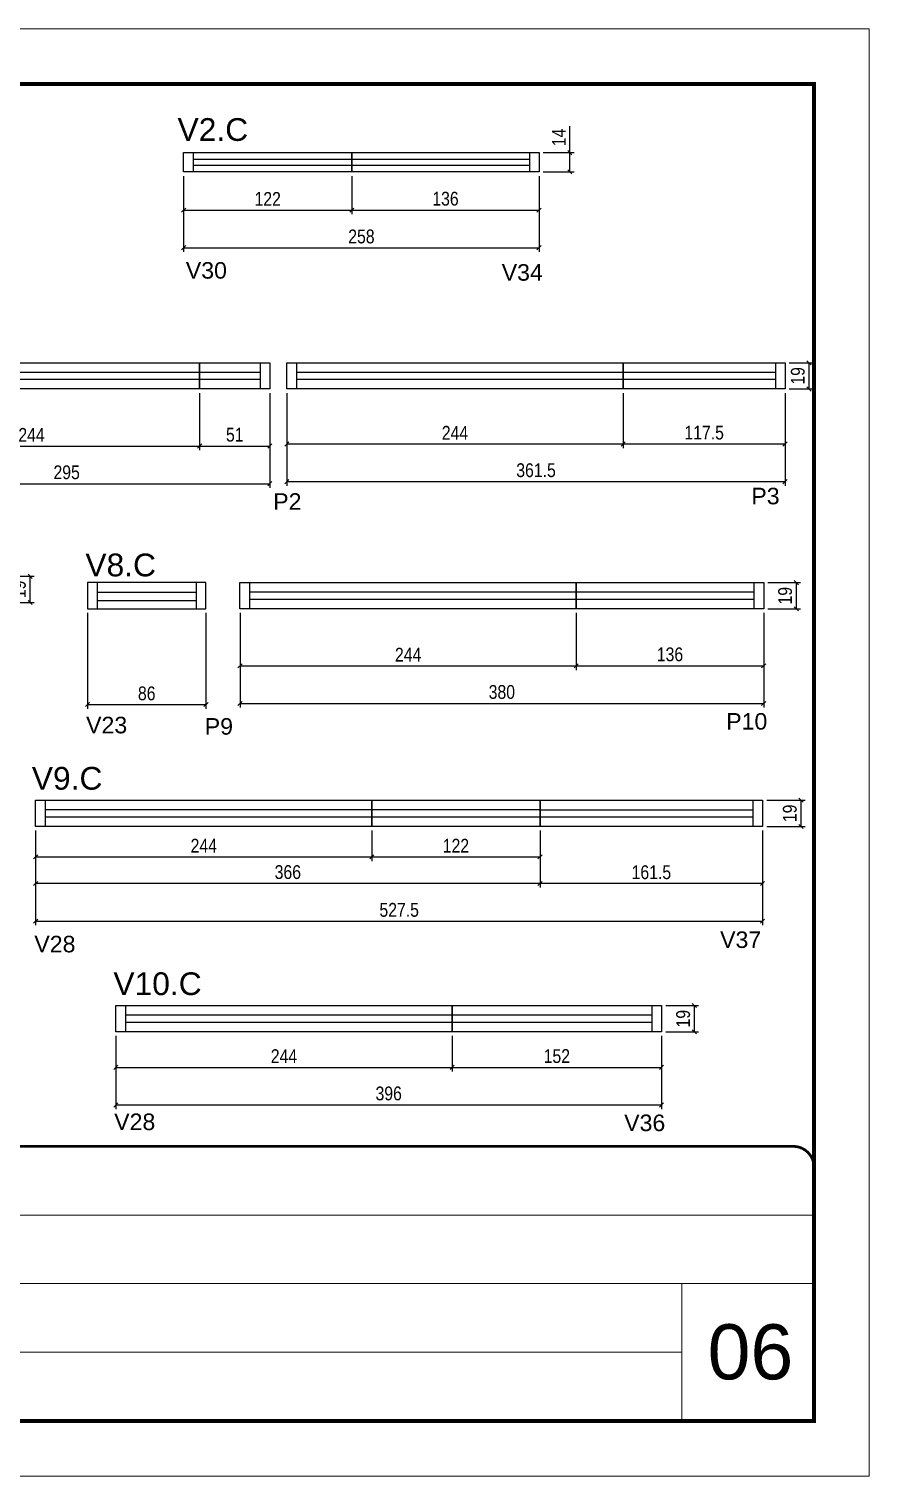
# Model space of a CAD drawing. Header units: millimetres. Extents: x 2455 to 8708, y 366 to 3713.
# Drawn here: x 4929 to 5538, y 1514 to 2564 of the extents above; entities that cross this region are included whole.
import ezdxf

# ---------------------------------------------------------------- set-up
doc = ezdxf.new("R2010")
doc.units = ezdxf.units.MM
doc.linetypes.add('CONTINUO', pattern=[0])
doc.linetypes.add('DASHED', pattern=[0.75, 0.5, -0.25])
for name, color, linetype in [('5', 5, 'Continuous'), ('COTA', 241, 'Continuous'), ('NOMENCLATURA', 7, 'Continuous'), ('Painéis', 200, 'Continuous'), ('SARR_2.2x7', 40, 'Continuous'), ('SARR_EDITAR', 141, 'Continuous')]:
    doc.layers.add(name, color=color, linetype=linetype)
for name, color, linetype, lineweight in [('CARIMBO', 255, 'Continuous', 9), ('Folhas', 255, 'Continuous', 9), ('SARRAFO DE PRESSAO', 251, 'DASHED', 9)]:
    doc.layers.add(name, color=color, linetype=linetype, lineweight=lineweight)
doc.styles.add('ARIAL', font='arial.ttf')
doc.styles.add('COTA TECNICA', font='techl___.ttf', dxfattribs={"height": 10})
doc.styles.add('COTA TECNICA-50', font='techl___.ttf', dxfattribs={"height": 10})
doc.styles.get("Standard").update_dxf_attribs({"font": 'arial.ttf'})
doc.dimstyles.new('COTA PAINEL-50', dxfattribs={"dimtxt": 10, "dimasz": 3, "dimexe": 3, "dimexo": 3, "dimgap": 3, "dimtad": 1, "dimdec": 1, "dimzin": 12, "dimdsep": 46, "dimtxsty": 'COTA TECNICA-50', "dimblk1": 'OBLIQUE', "dimblk2": 'OBLIQUE', "dimsah": 1, "dimcen": 0.9, "dimclrd": 4, "dimclre": 4, "dimclrt": 240, "dimadec": 1, "dimazin": 3, "dimtfac": 1, "dimtdec": 1, "dimtmove": 0, "dimatfit": 3, "dimfxl": 1, "dimtolj": 1, "dimtzin": 12, "dimarcsym": 0})
doc.dimstyles.new('PAINEL', dxfattribs={"dimtxt": 10, "dimasz": 3, "dimexe": 3, "dimexo": 3, "dimgap": 3, "dimtad": 1, "dimdec": 1, "dimzin": 12, "dimdsep": 46, "dimtxsty": 'COTA TECNICA', "dimblk1": 'OBLIQUE', "dimblk2": 'OBLIQUE', "dimsah": 1, "dimcen": 0.9, "dimclrd": 4, "dimclre": 4, "dimclrt": 240, "dimadec": 1, "dimazin": 3, "dimtfac": 1, "dimtdec": 1, "dimtmove": 0, "dimatfit": 3, "dimfxl": 1, "dimtolj": 1, "dimtzin": 12, "dimarcsym": 0})

# ---------------------------------------------------------------- blocks, each defined once
blk = doc.blocks.new('9999999999')
at = {"color": 30, "linetype": 'CONTINUO'}
for p, q in [((98564.6, 34379.6), (99584, 34379.6)), ((98564.6, 34329.8), (99488, 34329.8)), ((99584, 34329.8), (99488, 34329.8)), ((99488, 34329.8), (99488, 34230.2)), ((98564.6, 34280), (99488, 34280))]:
    blk.add_line(p, q, dxfattribs=at)
at = {"color": 30, "linetype": 'CONTINUO', "const_width": 2}
blk.add_lwpolyline([(99584, 34230.2), (99584, 34414.4, 0.414214), (99569, 34429.4), (98229, 34429.4, 0.414214), (98214, 34414.4), (98214, 34245.2, 0.414214), (98229, 34230.2), (99584, 34230.2)], format="xyb", dxfattribs=at)
at = {"layer": 'Folhas'}
blk.add_lwpolyline([(98139, 34190.2), (99624, 34190.2), (99624, 35240.2), (98139, 35240.2)], close=True, dxfattribs=at)
at = {"layer": 'Folhas', "color": 30, "const_width": 3}
blk.add_lwpolyline([(98214, 34230.2), (99584, 34230.2), (99584, 35200.2), (98214, 35200.2)], close=True, dxfattribs=at)
blk = doc.blocks.new('_Oblique')
at = {"color": 0, "linetype": 'ByBlock', "lineweight": -2}
blk.add_line((-0.5, -0.5), (0.5, 0.5), dxfattribs=at)
blk = doc.blocks.new('*D9')
at = {"layer": 'COTA', "color": 4, "linetype": 'ByBlock', "lineweight": -2, "transparency": 16777216}
for p, q in [((5040.9, 2457.7), (5040.9, 2430)), ((5162.9, 2457.7), (5162.9, 2430)), ((5040.9, 2433), (5162.9, 2433))]:
    blk.add_line(p, q, dxfattribs=at)
at = {"layer": 'Defpoints', "color": 0, "linetype": 'ByBlock', "transparency": 16777216}
for p in [(5040.9, 2460.7), (5162.9, 2460.7), (5162.9, 2433)]:
    blk.add_point(p, dxfattribs=at)
at = {"layer": 'COTA', "color": 4, "linetype": 'ByBlock', "lineweight": -2, "transparency": 16777216, "xscale": 3, "yscale": 3, "zscale": 3, "rotation": 180}
blk.add_blockref('_Oblique', (5040.9, 2433), dxfattribs=at)
at = {"layer": 'COTA', "color": 4, "linetype": 'ByBlock', "lineweight": -2, "transparency": 16777216, "xscale": 3, "yscale": 3, "zscale": 3}
blk.add_blockref('_Oblique', (5162.9, 2433), dxfattribs=at)
at = {"layer": 'COTA', "color": 240, "linetype": 'ByBlock', "transparency": 16777216, "insert": (5101.9, 2441.1), "char_height": 10, "attachment_point": 5, "style": 'COTA TECNICA-50'}
blk.add_mtext('\\A1;122', dxfattribs=at)
blk = doc.blocks.new('*D10')
at = {"layer": 'COTA', "color": 4, "linetype": 'ByBlock', "lineweight": -2, "transparency": 16777216}
for p, q in [((5162.9, 2457.7), (5162.9, 2430)), ((5298.8, 2457.7), (5298.8, 2430)), ((5162.9, 2433), (5298.8, 2433))]:
    blk.add_line(p, q, dxfattribs=at)
at = {"layer": 'Defpoints', "color": 0, "linetype": 'ByBlock', "transparency": 16777216}
for p in [(5162.9, 2460.7), (5298.8, 2460.7), (5298.8, 2433)]:
    blk.add_point(p, dxfattribs=at)
at = {"layer": 'COTA', "color": 4, "linetype": 'ByBlock', "lineweight": -2, "transparency": 16777216, "xscale": 3, "yscale": 3, "zscale": 3, "rotation": 180}
blk.add_blockref('_Oblique', (5162.9, 2433), dxfattribs=at)
at = {"layer": 'COTA', "color": 4, "linetype": 'ByBlock', "lineweight": -2, "transparency": 16777216, "xscale": 3, "yscale": 3, "zscale": 3}
blk.add_blockref('_Oblique', (5298.8, 2433), dxfattribs=at)
at = {"layer": 'COTA', "color": 240, "linetype": 'ByBlock', "transparency": 16777216, "insert": (5230.9, 2441.2), "char_height": 10, "attachment_point": 5, "style": 'COTA TECNICA-50'}
blk.add_mtext('\\A1;136', dxfattribs=at)
blk = doc.blocks.new('*D138')
at = {"layer": 'COTA', "color": 4, "lineweight": -2, "transparency": 16777216}
for p, q in [((5040.9, 2457.7), (5040.9, 2402.7)), ((5298.8, 2457.7), (5298.8, 2402.7)), ((5040.9, 2405.7), (5298.8, 2405.7))]:
    blk.add_line(p, q, dxfattribs=at)
at = {"layer": 'Defpoints', "color": 0, "transparency": 16777216}
for p in [(5040.9, 2460.7), (5298.8, 2460.7), (5298.8, 2405.7)]:
    blk.add_point(p, dxfattribs=at)
at = {"layer": 'COTA', "color": 4, "lineweight": -2, "transparency": 16777216, "xscale": 3, "yscale": 3, "zscale": 3, "rotation": 180}
blk.add_blockref('_Oblique', (5040.9, 2405.7), dxfattribs=at)
at = {"layer": 'COTA', "color": 4, "lineweight": -2, "transparency": 16777216, "xscale": 3, "yscale": 3, "zscale": 3}
blk.add_blockref('_Oblique', (5298.8, 2405.7), dxfattribs=at)
at = {"layer": 'COTA', "color": 240, "transparency": 16777216, "insert": (5169.9, 2413.8), "char_height": 10, "attachment_point": 5, "style": 'COTA TECNICA'}
blk.add_mtext('\\A1;258', dxfattribs=at)
blk = doc.blocks.new('*D139')
at = {"layer": 'COTA', "color": 4, "lineweight": -2, "transparency": 16777216}
for p, q in [((5321.2, 2474.7), (5321.2, 2493.8)), ((5301.8, 2474.7), (5324.2, 2474.7)), ((5321.2, 2460.7), (5321.2, 2474.7)), ((5301.8, 2460.7), (5324.2, 2460.7))]:
    blk.add_line(p, q, dxfattribs=at)
at = {"layer": 'Defpoints', "color": 0, "transparency": 16777216}
for p in [(5298.8, 2474.7), (5321.2, 2474.7), (5298.8, 2460.7)]:
    blk.add_point(p, dxfattribs=at)
at = {"layer": 'COTA', "color": 4, "lineweight": -2, "transparency": 16777216, "xscale": 3, "yscale": 3, "zscale": 3}
for p, rotation in [((5321.2, 2474.7), 90), ((5321.2, 2460.7), 270)]:
    blk.add_blockref('_Oblique', p, dxfattribs=dict(at, rotation=rotation))
at = {"layer": 'COTA', "color": 240, "transparency": 16777216, "insert": (5313.2, 2485.7), "char_height": 10, "attachment_point": 5, "rotation": 90, "style": 'COTA TECNICA'}
blk.add_mtext('\\A1;14', dxfattribs=at)
blk = doc.blocks.new('*D15')
at = {"layer": 'COTA', "color": 4, "linetype": 'ByBlock', "lineweight": -2, "transparency": 16777216}
for p, q in [((4808.5, 2300.2), (4808.5, 2258.8)), ((5052.5, 2300.2), (5052.5, 2258.8)), ((4808.5, 2261.8), (5052.5, 2261.8))]:
    blk.add_line(p, q, dxfattribs=at)
at = {"layer": 'Defpoints', "color": 0, "linetype": 'ByBlock', "transparency": 16777216}
for p in [(4808.5, 2303.2), (5052.5, 2303.2), (5052.5, 2261.8)]:
    blk.add_point(p, dxfattribs=at)
at = {"layer": 'COTA', "color": 4, "linetype": 'ByBlock', "lineweight": -2, "transparency": 16777216, "xscale": 3, "yscale": 3, "zscale": 3, "rotation": 180}
blk.add_blockref('_Oblique', (4808.5, 2261.8), dxfattribs=at)
at = {"layer": 'COTA', "color": 4, "linetype": 'ByBlock', "lineweight": -2, "transparency": 16777216, "xscale": 3, "yscale": 3, "zscale": 3}
blk.add_blockref('_Oblique', (5052.5, 2261.8), dxfattribs=at)
at = {"layer": 'COTA', "color": 240, "linetype": 'ByBlock', "transparency": 16777216, "insert": (4930.5, 2269.9), "char_height": 10, "attachment_point": 5, "style": 'COTA TECNICA-50'}
blk.add_mtext('\\A1;244', dxfattribs=at)
blk = doc.blocks.new('*D16')
at = {"layer": 'COTA', "color": 4, "linetype": 'ByBlock', "lineweight": -2, "transparency": 16777216}
for p, q in [((5052.5, 2300.2), (5052.5, 2258.8)), ((5103.5, 2300.2), (5103.5, 2258.8)), ((5052.5, 2261.8), (5103.5, 2261.8))]:
    blk.add_line(p, q, dxfattribs=at)
at = {"layer": 'Defpoints', "color": 0, "linetype": 'ByBlock', "transparency": 16777216}
for p in [(5052.5, 2303.2), (5103.5, 2303.2), (5103.5, 2261.8)]:
    blk.add_point(p, dxfattribs=at)
at = {"layer": 'COTA', "color": 4, "linetype": 'ByBlock', "lineweight": -2, "transparency": 16777216, "xscale": 3, "yscale": 3, "zscale": 3, "rotation": 180}
blk.add_blockref('_Oblique', (5052.5, 2261.8), dxfattribs=at)
at = {"layer": 'COTA', "color": 4, "linetype": 'ByBlock', "lineweight": -2, "transparency": 16777216, "xscale": 3, "yscale": 3, "zscale": 3}
blk.add_blockref('_Oblique', (5103.5, 2261.8), dxfattribs=at)
at = {"layer": 'COTA', "color": 240, "linetype": 'ByBlock', "transparency": 16777216, "insert": (5078, 2270), "char_height": 10, "attachment_point": 5, "style": 'COTA TECNICA-50'}
blk.add_mtext('\\A1;51', dxfattribs=at)
blk = doc.blocks.new('*D142')
at = {"layer": 'COTA', "color": 4, "lineweight": -2, "transparency": 16777216}
for p, q in [((4808.5, 2300.2), (4808.5, 2231.5)), ((5103.5, 2300.2), (5103.5, 2231.5)), ((4808.5, 2234.5), (5103.5, 2234.5))]:
    blk.add_line(p, q, dxfattribs=at)
at = {"layer": 'Defpoints', "color": 0, "transparency": 16777216}
for p in [(4808.5, 2303.2), (5103.5, 2303.2), (5103.5, 2234.5)]:
    blk.add_point(p, dxfattribs=at)
at = {"layer": 'COTA', "color": 4, "lineweight": -2, "transparency": 16777216, "xscale": 3, "yscale": 3, "zscale": 3, "rotation": 180}
blk.add_blockref('_Oblique', (4808.5, 2234.5), dxfattribs=at)
at = {"layer": 'COTA', "color": 4, "lineweight": -2, "transparency": 16777216, "xscale": 3, "yscale": 3, "zscale": 3}
blk.add_blockref('_Oblique', (5103.5, 2234.5), dxfattribs=at)
at = {"layer": 'COTA', "color": 240, "transparency": 16777216, "insert": (4956, 2242.7), "char_height": 10, "attachment_point": 5, "style": 'COTA TECNICA'}
blk.add_mtext('\\A1;295', dxfattribs=at)
blk = doc.blocks.new('*D17')
at = {"layer": 'COTA', "color": 4, "lineweight": -2, "transparency": 16777216}
for p, q in [((5480.3, 2322.2), (5497.7, 2322.2)), ((5494.7, 2303.2), (5494.7, 2322.2)), ((5480.3, 2303.2), (5497.7, 2303.2))]:
    blk.add_line(p, q, dxfattribs=at)
at = {"layer": 'Defpoints', "color": 0, "transparency": 16777216}
for p in [(5477.3, 2322.2), (5494.7, 2322.2), (5477.3, 2303.2)]:
    blk.add_point(p, dxfattribs=at)
at = {"layer": 'COTA', "color": 4, "lineweight": -2, "transparency": 16777216, "xscale": 3, "yscale": 3, "zscale": 3}
for p, rotation in [((5494.7, 2322.2), 90), ((5494.7, 2303.2), 270)]:
    blk.add_blockref('_Oblique', p, dxfattribs=dict(at, rotation=rotation))
at = {"layer": 'COTA', "color": 240, "transparency": 16777216, "insert": (5486.6, 2312.7), "char_height": 10, "attachment_point": 5, "rotation": 90, "style": 'COTA TECNICA'}
blk.add_mtext('\\A1;19', dxfattribs=at)
blk = doc.blocks.new('*D18')
at = {"layer": 'COTA', "color": 4, "linetype": 'ByBlock', "lineweight": -2, "transparency": 16777216}
for p, q in [((5115.8, 2300.2), (5115.8, 2260.3)), ((5359.8, 2300.2), (5359.8, 2260.3)), ((5115.8, 2263.3), (5359.8, 2263.3))]:
    blk.add_line(p, q, dxfattribs=at)
at = {"layer": 'Defpoints', "color": 0, "linetype": 'ByBlock', "transparency": 16777216}
for p in [(5115.8, 2303.2), (5359.8, 2303.2), (5359.8, 2263.3)]:
    blk.add_point(p, dxfattribs=at)
at = {"layer": 'COTA', "color": 4, "linetype": 'ByBlock', "lineweight": -2, "transparency": 16777216, "xscale": 3, "yscale": 3, "zscale": 3, "rotation": 180}
blk.add_blockref('_Oblique', (5115.8, 2263.3), dxfattribs=at)
at = {"layer": 'COTA', "color": 4, "linetype": 'ByBlock', "lineweight": -2, "transparency": 16777216, "xscale": 3, "yscale": 3, "zscale": 3}
blk.add_blockref('_Oblique', (5359.8, 2263.3), dxfattribs=at)
at = {"layer": 'COTA', "color": 240, "linetype": 'ByBlock', "transparency": 16777216, "insert": (5237.8, 2271.4), "char_height": 10, "attachment_point": 5, "style": 'COTA TECNICA-50'}
blk.add_mtext('\\A1;244', dxfattribs=at)
blk = doc.blocks.new('*D19')
at = {"layer": 'COTA', "color": 4, "linetype": 'ByBlock', "lineweight": -2, "transparency": 16777216}
for p, q in [((5359.8, 2300.2), (5359.8, 2260.3)), ((5477.3, 2300.2), (5477.3, 2260.3)), ((5359.8, 2263.3), (5477.3, 2263.3))]:
    blk.add_line(p, q, dxfattribs=at)
at = {"layer": 'Defpoints', "color": 0, "linetype": 'ByBlock', "transparency": 16777216}
for p in [(5359.8, 2303.2), (5477.3, 2303.2), (5477.3, 2263.3)]:
    blk.add_point(p, dxfattribs=at)
at = {"layer": 'COTA', "color": 4, "linetype": 'ByBlock', "lineweight": -2, "transparency": 16777216, "xscale": 3, "yscale": 3, "zscale": 3, "rotation": 180}
blk.add_blockref('_Oblique', (5359.8, 2263.3), dxfattribs=at)
at = {"layer": 'COTA', "color": 4, "linetype": 'ByBlock', "lineweight": -2, "transparency": 16777216, "xscale": 3, "yscale": 3, "zscale": 3}
blk.add_blockref('_Oblique', (5477.3, 2263.3), dxfattribs=at)
at = {"layer": 'COTA', "color": 240, "linetype": 'ByBlock', "transparency": 16777216, "insert": (5418.6, 2271.5), "char_height": 10, "attachment_point": 5, "style": 'COTA TECNICA-50'}
blk.add_mtext('\\A1;117.5', dxfattribs=at)
blk = doc.blocks.new('*D143')
at = {"layer": 'COTA', "color": 4, "lineweight": -2, "transparency": 16777216}
for p, q in [((5115.8, 2300.2), (5115.8, 2233)), ((5477.3, 2300.2), (5477.3, 2233)), ((5115.8, 2236), (5477.3, 2236))]:
    blk.add_line(p, q, dxfattribs=at)
at = {"layer": 'Defpoints', "color": 0, "transparency": 16777216}
for p in [(5115.8, 2303.2), (5477.3, 2303.2), (5477.3, 2236)]:
    blk.add_point(p, dxfattribs=at)
at = {"layer": 'COTA', "color": 4, "lineweight": -2, "transparency": 16777216, "xscale": 3, "yscale": 3, "zscale": 3, "rotation": 180}
blk.add_blockref('_Oblique', (5115.8, 2236), dxfattribs=at)
at = {"layer": 'COTA', "color": 4, "lineweight": -2, "transparency": 16777216, "xscale": 3, "yscale": 3, "zscale": 3}
blk.add_blockref('_Oblique', (5477.3, 2236), dxfattribs=at)
at = {"layer": 'COTA', "color": 240, "transparency": 16777216, "insert": (5296.6, 2244.2), "char_height": 10, "attachment_point": 5, "style": 'COTA TECNICA'}
blk.add_mtext('\\A1;361.5', dxfattribs=at)
blk = doc.blocks.new('*D151')
at = {"layer": 'COTA', "color": 4, "linetype": 'ByBlock', "lineweight": -2, "transparency": 16777216}
for p, q in [((4971.1, 2140.7), (4971.1, 2071.2)), ((5057.1, 2140.7), (5057.1, 2071.2)), ((4971.1, 2074.2), (5057.1, 2074.2))]:
    blk.add_line(p, q, dxfattribs=at)
at = {"layer": 'Defpoints', "color": 0, "linetype": 'ByBlock', "transparency": 16777216}
for p in [(4971.1, 2143.7), (5057.1, 2143.7), (5057.1, 2074.2)]:
    blk.add_point(p, dxfattribs=at)
at = {"layer": 'COTA', "color": 4, "linetype": 'ByBlock', "lineweight": -2, "transparency": 16777216, "xscale": 3, "yscale": 3, "zscale": 3, "rotation": 180}
blk.add_blockref('_Oblique', (4971.1, 2074.2), dxfattribs=at)
at = {"layer": 'COTA', "color": 4, "linetype": 'ByBlock', "lineweight": -2, "transparency": 16777216, "xscale": 3, "yscale": 3, "zscale": 3}
blk.add_blockref('_Oblique', (5057.1, 2074.2), dxfattribs=at)
at = {"layer": 'COTA', "color": 240, "linetype": 'ByBlock', "transparency": 16777216, "insert": (5014.1, 2082.3), "char_height": 10, "attachment_point": 5, "style": 'COTA TECNICA-50'}
blk.add_mtext('\\A1;86', dxfattribs=at)
blk = doc.blocks.new('*D31')
at = {"layer": 'COTA', "color": 4, "linetype": 'ByBlock', "lineweight": -2, "transparency": 16777216}
for p, q in [((5081.8, 2140.7), (5081.8, 2099.3)), ((5325.8, 2140.7), (5325.8, 2099.3)), ((5081.8, 2102.3), (5325.8, 2102.3))]:
    blk.add_line(p, q, dxfattribs=at)
at = {"layer": 'Defpoints', "color": 0, "linetype": 'ByBlock', "transparency": 16777216}
for p in [(5081.8, 2143.7), (5325.8, 2143.7), (5325.8, 2102.3)]:
    blk.add_point(p, dxfattribs=at)
at = {"layer": 'COTA', "color": 4, "linetype": 'ByBlock', "lineweight": -2, "transparency": 16777216, "xscale": 3, "yscale": 3, "zscale": 3, "rotation": 180}
blk.add_blockref('_Oblique', (5081.8, 2102.3), dxfattribs=at)
at = {"layer": 'COTA', "color": 4, "linetype": 'ByBlock', "lineweight": -2, "transparency": 16777216, "xscale": 3, "yscale": 3, "zscale": 3}
blk.add_blockref('_Oblique', (5325.8, 2102.3), dxfattribs=at)
at = {"layer": 'COTA', "color": 240, "linetype": 'ByBlock', "transparency": 16777216, "insert": (5203.8, 2110.4), "char_height": 10, "attachment_point": 5, "style": 'COTA TECNICA-50'}
blk.add_mtext('\\A1;244', dxfattribs=at)
blk = doc.blocks.new('*D32')
at = {"layer": 'COTA', "color": 4, "linetype": 'ByBlock', "lineweight": -2, "transparency": 16777216}
for p, q in [((5325.8, 2140.7), (5325.8, 2099.3)), ((5461.8, 2140.7), (5461.8, 2099.3)), ((5325.8, 2102.3), (5461.8, 2102.3))]:
    blk.add_line(p, q, dxfattribs=at)
at = {"layer": 'Defpoints', "color": 0, "linetype": 'ByBlock', "transparency": 16777216}
for p in [(5325.8, 2143.7), (5461.8, 2143.7), (5461.8, 2102.3)]:
    blk.add_point(p, dxfattribs=at)
at = {"layer": 'COTA', "color": 4, "linetype": 'ByBlock', "lineweight": -2, "transparency": 16777216, "xscale": 3, "yscale": 3, "zscale": 3, "rotation": 180}
blk.add_blockref('_Oblique', (5325.8, 2102.3), dxfattribs=at)
at = {"layer": 'COTA', "color": 4, "linetype": 'ByBlock', "lineweight": -2, "transparency": 16777216, "xscale": 3, "yscale": 3, "zscale": 3}
blk.add_blockref('_Oblique', (5461.8, 2102.3), dxfattribs=at)
at = {"layer": 'COTA', "color": 240, "linetype": 'ByBlock', "transparency": 16777216, "insert": (5393.8, 2110.6), "char_height": 10, "attachment_point": 5, "style": 'COTA TECNICA-50'}
blk.add_mtext('\\A1;136', dxfattribs=at)
blk = doc.blocks.new('*D152')
at = {"layer": 'COTA', "color": 4, "lineweight": -2, "transparency": 16777216}
for p, q in [((5081.8, 2140.7), (5081.8, 2072)), ((5461.8, 2140.7), (5461.8, 2072)), ((5081.8, 2075), (5461.8, 2075))]:
    blk.add_line(p, q, dxfattribs=at)
at = {"layer": 'Defpoints', "color": 0, "transparency": 16777216}
for p in [(5081.8, 2143.7), (5461.8, 2143.7), (5461.8, 2075)]:
    blk.add_point(p, dxfattribs=at)
at = {"layer": 'COTA', "color": 4, "lineweight": -2, "transparency": 16777216, "xscale": 3, "yscale": 3, "zscale": 3, "rotation": 180}
blk.add_blockref('_Oblique', (5081.8, 2075), dxfattribs=at)
at = {"layer": 'COTA', "color": 4, "lineweight": -2, "transparency": 16777216, "xscale": 3, "yscale": 3, "zscale": 3}
blk.add_blockref('_Oblique', (5461.8, 2075), dxfattribs=at)
at = {"layer": 'COTA', "color": 240, "transparency": 16777216, "insert": (5271.8, 2083.3), "char_height": 10, "attachment_point": 5, "style": 'COTA TECNICA'}
blk.add_mtext('\\A1;380', dxfattribs=at)
blk = doc.blocks.new('*D153')
at = {"layer": 'COTA', "color": 4, "lineweight": -2, "transparency": 16777216}
for p, q in [((5464.8, 2162.7), (5488.5, 2162.7)), ((5485.5, 2143.7), (5485.5, 2162.7)), ((5464.8, 2143.7), (5488.5, 2143.7))]:
    blk.add_line(p, q, dxfattribs=at)
at = {"layer": 'Defpoints', "color": 0, "transparency": 16777216}
for p in [(5461.8, 2162.7), (5485.5, 2162.7), (5461.8, 2143.7)]:
    blk.add_point(p, dxfattribs=at)
at = {"layer": 'COTA', "color": 4, "lineweight": -2, "transparency": 16777216, "xscale": 3, "yscale": 3, "zscale": 3}
for p, rotation in [((5485.5, 2162.7), 90), ((5485.5, 2143.7), 270)]:
    blk.add_blockref('_Oblique', p, dxfattribs=dict(at, rotation=rotation))
at = {"layer": 'COTA', "color": 240, "transparency": 16777216, "insert": (5477.4, 2153.2), "char_height": 10, "attachment_point": 5, "rotation": 90, "style": 'COTA TECNICA'}
blk.add_mtext('\\A1;19', dxfattribs=at)
blk = doc.blocks.new('*D33')
at = {"layer": 'COTA', "color": 4, "linetype": 'ByBlock', "lineweight": -2, "transparency": 16777216}
for p, q in [((4933.5, 1982.8), (4933.5, 1941.4)), ((5299.5, 1982.8), (5299.5, 1941.4)), ((5299.5, 1944.4), (4933.5, 1944.4))]:
    blk.add_line(p, q, dxfattribs=at)
at = {"layer": 'Defpoints', "color": 0, "linetype": 'ByBlock', "transparency": 16777216}
for p in [(4933.5, 1985.8), (5299.5, 1985.8), (4933.5, 1944.4)]:
    blk.add_point(p, dxfattribs=at)
at = {"layer": 'COTA', "color": 4, "linetype": 'ByBlock', "lineweight": -2, "transparency": 16777216, "xscale": 3, "yscale": 3, "zscale": 3, "rotation": 180}
blk.add_blockref('_Oblique', (4933.5, 1944.4), dxfattribs=at)
at = {"layer": 'COTA', "color": 4, "linetype": 'ByBlock', "lineweight": -2, "transparency": 16777216, "xscale": 3, "yscale": 3, "zscale": 3}
blk.add_blockref('_Oblique', (5299.5, 1944.4), dxfattribs=at)
at = {"layer": 'COTA', "color": 240, "linetype": 'ByBlock', "transparency": 16777216, "insert": (5116.5, 1952.6), "char_height": 10, "attachment_point": 5, "style": 'COTA TECNICA-50'}
blk.add_mtext('\\A1;366', dxfattribs=at)
blk = doc.blocks.new('*D34')
at = {"layer": 'COTA', "color": 4, "linetype": 'ByBlock', "lineweight": -2, "transparency": 16777216}
for p, q in [((4933.5, 1982.8), (4933.5, 1960.7)), ((5177.5, 1982.8), (5177.5, 1960.7)), ((4933.5, 1963.7), (5177.5, 1963.7))]:
    blk.add_line(p, q, dxfattribs=at)
at = {"layer": 'Defpoints', "color": 0, "linetype": 'ByBlock', "transparency": 16777216}
for p in [(4933.5, 1985.8), (5177.5, 1985.8), (5177.5, 1963.7)]:
    blk.add_point(p, dxfattribs=at)
at = {"layer": 'COTA', "color": 4, "linetype": 'ByBlock', "lineweight": -2, "transparency": 16777216, "xscale": 3, "yscale": 3, "zscale": 3, "rotation": 180}
blk.add_blockref('_Oblique', (4933.5, 1963.7), dxfattribs=at)
at = {"layer": 'COTA', "color": 4, "linetype": 'ByBlock', "lineweight": -2, "transparency": 16777216, "xscale": 3, "yscale": 3, "zscale": 3}
blk.add_blockref('_Oblique', (5177.5, 1963.7), dxfattribs=at)
at = {"layer": 'COTA', "color": 240, "linetype": 'ByBlock', "transparency": 16777216, "insert": (5055.5, 1971.8), "char_height": 10, "attachment_point": 5, "style": 'COTA TECNICA-50'}
blk.add_mtext('\\A1;244', dxfattribs=at)
blk = doc.blocks.new('*D35')
at = {"layer": 'COTA', "color": 4, "linetype": 'ByBlock', "lineweight": -2, "transparency": 16777216}
for p, q in [((5177.5, 1982.8), (5177.5, 1960.7)), ((5299.5, 1982.8), (5299.5, 1960.7)), ((5177.5, 1963.7), (5299.5, 1963.7))]:
    blk.add_line(p, q, dxfattribs=at)
at = {"layer": 'Defpoints', "color": 0, "linetype": 'ByBlock', "transparency": 16777216}
for p in [(5177.5, 1985.8), (5299.5, 1985.8), (5299.5, 1963.7)]:
    blk.add_point(p, dxfattribs=at)
at = {"layer": 'COTA', "color": 4, "linetype": 'ByBlock', "lineweight": -2, "transparency": 16777216, "xscale": 3, "yscale": 3, "zscale": 3, "rotation": 180}
blk.add_blockref('_Oblique', (5177.5, 1963.7), dxfattribs=at)
at = {"layer": 'COTA', "color": 4, "linetype": 'ByBlock', "lineweight": -2, "transparency": 16777216, "xscale": 3, "yscale": 3, "zscale": 3}
blk.add_blockref('_Oblique', (5299.5, 1963.7), dxfattribs=at)
at = {"layer": 'COTA', "color": 240, "linetype": 'ByBlock', "transparency": 16777216, "insert": (5238.5, 1971.8), "char_height": 10, "attachment_point": 5, "style": 'COTA TECNICA-50'}
blk.add_mtext('\\A1;122', dxfattribs=at)
blk = doc.blocks.new('*D36')
at = {"layer": 'COTA', "color": 4, "linetype": 'ByBlock', "lineweight": -2, "transparency": 16777216}
for p, q in [((5299.5, 1982.8), (5299.5, 1941.4)), ((5461, 1982.8), (5461, 1941.4)), ((5461, 1944.4), (5299.5, 1944.4))]:
    blk.add_line(p, q, dxfattribs=at)
at = {"layer": 'Defpoints', "color": 0, "linetype": 'ByBlock', "transparency": 16777216}
for p in [(5299.5, 1985.8), (5461, 1985.8), (5299.5, 1944.4)]:
    blk.add_point(p, dxfattribs=at)
at = {"layer": 'COTA', "color": 4, "linetype": 'ByBlock', "lineweight": -2, "transparency": 16777216, "xscale": 3, "yscale": 3, "zscale": 3, "rotation": 180}
blk.add_blockref('_Oblique', (5299.5, 1944.4), dxfattribs=at)
at = {"layer": 'COTA', "color": 4, "linetype": 'ByBlock', "lineweight": -2, "transparency": 16777216, "xscale": 3, "yscale": 3, "zscale": 3}
blk.add_blockref('_Oblique', (5461, 1944.4), dxfattribs=at)
at = {"layer": 'COTA', "color": 240, "linetype": 'ByBlock', "transparency": 16777216, "insert": (5380.3, 1952.5), "char_height": 10, "attachment_point": 5, "style": 'COTA TECNICA-50'}
blk.add_mtext('\\A1;161.5', dxfattribs=at)
blk = doc.blocks.new('*D154')
at = {"layer": 'COTA', "color": 4, "lineweight": -2, "transparency": 16777216}
for p, q in [((4933.5, 1982.8), (4933.5, 1914.1)), ((5461, 1982.8), (5461, 1914.1)), ((4933.5, 1917.1), (5461, 1917.1))]:
    blk.add_line(p, q, dxfattribs=at)
at = {"layer": 'Defpoints', "color": 0, "transparency": 16777216}
for p in [(4933.5, 1985.8), (5461, 1985.8), (5461, 1917.1)]:
    blk.add_point(p, dxfattribs=at)
at = {"layer": 'COTA', "color": 4, "lineweight": -2, "transparency": 16777216, "xscale": 3, "yscale": 3, "zscale": 3, "rotation": 180}
blk.add_blockref('_Oblique', (4933.5, 1917.1), dxfattribs=at)
at = {"layer": 'COTA', "color": 4, "lineweight": -2, "transparency": 16777216, "xscale": 3, "yscale": 3, "zscale": 3}
blk.add_blockref('_Oblique', (5461, 1917.1), dxfattribs=at)
at = {"layer": 'COTA', "color": 240, "transparency": 16777216, "insert": (5197.3, 1925.2), "char_height": 10, "attachment_point": 5, "style": 'COTA TECNICA'}
blk.add_mtext('\\A1;527.5', dxfattribs=at)
blk = doc.blocks.new('*D155')
at = {"layer": 'COTA', "color": 4, "lineweight": -2, "transparency": 16777216}
for p, q in [((5464, 2004.8), (5491.9, 2004.8)), ((5488.9, 1985.8), (5488.9, 2004.8)), ((5464, 1985.8), (5491.9, 1985.8))]:
    blk.add_line(p, q, dxfattribs=at)
at = {"layer": 'Defpoints', "color": 0, "transparency": 16777216}
for p in [(5461, 2004.8), (5488.9, 2004.8), (5461, 1985.8)]:
    blk.add_point(p, dxfattribs=at)
at = {"layer": 'COTA', "color": 4, "lineweight": -2, "transparency": 16777216, "xscale": 3, "yscale": 3, "zscale": 3}
for p, rotation in [((5488.9, 2004.8), 90), ((5488.9, 1985.8), 270)]:
    blk.add_blockref('_Oblique', p, dxfattribs=dict(at, rotation=rotation))
at = {"layer": 'COTA', "color": 240, "transparency": 16777216, "insert": (5480.8, 1995.3), "char_height": 10, "attachment_point": 5, "rotation": 90, "style": 'COTA TECNICA'}
blk.add_mtext('\\A1;19', dxfattribs=at)
blk = doc.blocks.new('*D37')
at = {"layer": 'COTA', "color": 4, "linetype": 'ByBlock', "lineweight": -2, "transparency": 16777216}
for p, q in [((4991.7, 1833.8), (4991.7, 1808)), ((5235.7, 1833.8), (5235.7, 1808)), ((4991.7, 1811), (5235.7, 1811))]:
    blk.add_line(p, q, dxfattribs=at)
at = {"layer": 'Defpoints', "color": 0, "linetype": 'ByBlock', "transparency": 16777216}
for p in [(4991.7, 1836.8), (5235.7, 1836.8), (5235.7, 1811)]:
    blk.add_point(p, dxfattribs=at)
at = {"layer": 'COTA', "color": 4, "linetype": 'ByBlock', "lineweight": -2, "transparency": 16777216, "xscale": 3, "yscale": 3, "zscale": 3, "rotation": 180}
blk.add_blockref('_Oblique', (4991.7, 1811), dxfattribs=at)
at = {"layer": 'COTA', "color": 4, "linetype": 'ByBlock', "lineweight": -2, "transparency": 16777216, "xscale": 3, "yscale": 3, "zscale": 3}
blk.add_blockref('_Oblique', (5235.7, 1811), dxfattribs=at)
at = {"layer": 'COTA', "color": 240, "linetype": 'ByBlock', "transparency": 16777216, "insert": (5113.7, 1819.1), "char_height": 10, "attachment_point": 5, "style": 'COTA TECNICA-50'}
blk.add_mtext('\\A1;244', dxfattribs=at)
blk = doc.blocks.new('*D38')
at = {"layer": 'COTA', "color": 4, "linetype": 'ByBlock', "lineweight": -2, "transparency": 16777216}
for p, q in [((5235.7, 1833.8), (5235.7, 1808)), ((5387.7, 1833.8), (5387.7, 1808)), ((5235.7, 1811), (5387.7, 1811))]:
    blk.add_line(p, q, dxfattribs=at)
at = {"layer": 'Defpoints', "color": 0, "linetype": 'ByBlock', "transparency": 16777216}
for p in [(5235.7, 1836.8), (5387.7, 1836.8), (5387.7, 1811)]:
    blk.add_point(p, dxfattribs=at)
at = {"layer": 'COTA', "color": 4, "linetype": 'ByBlock', "lineweight": -2, "transparency": 16777216, "xscale": 3, "yscale": 3, "zscale": 3, "rotation": 180}
blk.add_blockref('_Oblique', (5235.7, 1811), dxfattribs=at)
at = {"layer": 'COTA', "color": 4, "linetype": 'ByBlock', "lineweight": -2, "transparency": 16777216, "xscale": 3, "yscale": 3, "zscale": 3}
blk.add_blockref('_Oblique', (5387.7, 1811), dxfattribs=at)
at = {"layer": 'COTA', "color": 240, "linetype": 'ByBlock', "transparency": 16777216, "insert": (5311.7, 1819.1), "char_height": 10, "attachment_point": 5, "style": 'COTA TECNICA-50'}
blk.add_mtext('\\A1;152', dxfattribs=at)
blk = doc.blocks.new('*D156')
at = {"layer": 'COTA', "color": 4, "lineweight": -2, "transparency": 16777216}
for p, q in [((4991.7, 1833.8), (4991.7, 1780.7)), ((5387.7, 1833.8), (5387.7, 1780.7)), ((4991.7, 1783.7), (5387.7, 1783.7))]:
    blk.add_line(p, q, dxfattribs=at)
at = {"layer": 'Defpoints', "color": 0, "transparency": 16777216}
for p in [(4991.7, 1836.8), (5387.7, 1836.8), (5387.7, 1783.7)]:
    blk.add_point(p, dxfattribs=at)
at = {"layer": 'COTA', "color": 4, "lineweight": -2, "transparency": 16777216, "xscale": 3, "yscale": 3, "zscale": 3, "rotation": 180}
blk.add_blockref('_Oblique', (4991.7, 1783.7), dxfattribs=at)
at = {"layer": 'COTA', "color": 4, "lineweight": -2, "transparency": 16777216, "xscale": 3, "yscale": 3, "zscale": 3}
blk.add_blockref('_Oblique', (5387.7, 1783.7), dxfattribs=at)
at = {"layer": 'COTA', "color": 240, "transparency": 16777216, "insert": (5189.7, 1792), "char_height": 10, "attachment_point": 5, "style": 'COTA TECNICA'}
blk.add_mtext('\\A1;396', dxfattribs=at)
blk = doc.blocks.new('*D157')
at = {"layer": 'COTA', "color": 4, "lineweight": -2, "transparency": 16777216}
for p, q in [((5390.7, 1855.8), (5414.5, 1855.8)), ((5411.5, 1836.8), (5411.5, 1855.8)), ((5390.7, 1836.8), (5414.5, 1836.8))]:
    blk.add_line(p, q, dxfattribs=at)
at = {"layer": 'Defpoints', "color": 0, "transparency": 16777216}
for p in [(5387.7, 1855.8), (5411.5, 1855.8), (5387.7, 1836.8)]:
    blk.add_point(p, dxfattribs=at)
at = {"layer": 'COTA', "color": 4, "lineweight": -2, "transparency": 16777216, "xscale": 3, "yscale": 3, "zscale": 3}
for p, rotation in [((5411.5, 1855.8), 90), ((5411.5, 1836.8), 270)]:
    blk.add_blockref('_Oblique', p, dxfattribs=dict(at, rotation=rotation))
at = {"layer": 'COTA', "color": 240, "transparency": 16777216, "insert": (5403.4, 1846.3), "char_height": 10, "attachment_point": 5, "rotation": 90, "style": 'COTA TECNICA'}
blk.add_mtext('\\A1;19', dxfattribs=at)
blk = doc.blocks.new('*D257')
at = {"layer": 'COTA', "color": 4, "lineweight": -2, "transparency": 16777216}
for p, q in [((4904.6, 2167.3), (4932.5, 2167.3)), ((4929.5, 2148.3), (4929.5, 2167.3)), ((4904.6, 2148.3), (4932.5, 2148.3))]:
    blk.add_line(p, q, dxfattribs=at)
at = {"layer": 'Defpoints', "color": 0, "transparency": 16777216}
for p in [(4901.6, 2167.3), (4929.5, 2167.3), (4901.6, 2148.3)]:
    blk.add_point(p, dxfattribs=at)
at = {"layer": 'COTA', "color": 4, "lineweight": -2, "transparency": 16777216, "xscale": 3, "yscale": 3, "zscale": 3}
for p, rotation in [((4929.5, 2167.3), 90), ((4929.5, 2148.3), 270)]:
    blk.add_blockref('_Oblique', p, dxfattribs=dict(at, rotation=rotation))
at = {"layer": 'COTA', "color": 240, "transparency": 16777216, "insert": (4921.4, 2157.8), "char_height": 10, "attachment_point": 5, "rotation": 90, "style": 'COTA TECNICA'}
blk.add_mtext('\\A1;19', dxfattribs=at)

msp = doc.modelspace()

# ---------------------------------------------------------------- linework, layer by layer
at = {"layer": 'Painéis'}
for points in [[(5162.86, 2460.67), (5040.86, 2460.67), (5040.86, 2474.67), (5162.86, 2474.67)], [(5162.86, 2474.67), (5298.85, 2474.67), (5298.85, 2460.67), (5162.86, 2460.67)], [(5052.48, 2303.24), (4808.48, 2303.24), (4808.48, 2322.24), (5052.48, 2322.24)], [(5052.48, 2322.24), (5103.48, 2322.24), (5103.48, 2303.24), (5052.48, 2303.24)], [(5359.81, 2303.24), (5115.81, 2303.24), (5115.81, 2322.24), (5359.81, 2322.24)], [(5359.81, 2322.24), (5477.31, 2322.24), (5477.31, 2303.24), (5359.81, 2303.24)], [(5325.79, 2143.73), (5081.79, 2143.73), (5081.79, 2162.73), (5325.79, 2162.73)], [(5325.79, 2162.73), (5461.79, 2162.73), (5461.79, 2143.73), (5325.79, 2143.73)], [(5177.51, 1985.79), (4933.51, 1985.79), (4933.51, 2004.79), (5177.51, 2004.79)], [(5177.51, 2004.79), (5299.51, 2004.79), (5299.51, 1985.79), (5177.51, 1985.79)], [(5299.51, 2004.79), (5460.99, 2004.79), (5460.99, 1985.79), (5299.51, 1985.79)], [(5235.74, 1836.76), (4991.74, 1836.76), (4991.74, 1855.76), (5235.74, 1855.76)], [(5235.74, 1855.76), (5387.74, 1855.76), (5387.74, 1836.76), (5235.74, 1836.76)]]:
    msp.add_lwpolyline(points, close=True, dxfattribs=at)
at = {"layer": 'Painéis', "linetype": 'ByBlock'}
msp.add_lwpolyline([(4971.1, 2162.73), (4971.1, 2143.73), (5057.1, 2143.73), (5057.1, 2162.73)], close=True, dxfattribs=at)
at = {"layer": 'SARR_2.2x7', "linetype": 'Continuous'}
for p, q in [((5047.86, 2474.67), (5047.86, 2460.67)), ((5291.85, 2474.67), (5291.85, 2460.67)), ((5096.46, 2322.24), (5096.46, 2303.24)), ((5122.81, 2322.24), (5122.81, 2303.24)), ((5470.29, 2322.24), (5470.29, 2303.24)), ((5096.46, 2315.24), (4815.48, 2315.24)), ((4815.48, 2310.24), (5096.46, 2310.24)), ((5470.29, 2315.24), (5122.81, 2315.24)), ((5122.81, 2310.24), (5470.29, 2310.24)), ((4978.1, 2162.73), (4978.1, 2143.73)), ((4978.1, 2155.73), (5050.1, 2155.73)), ((5050.1, 2162.73), (5050.1, 2143.73)), ((5088.79, 2162.73), (5088.79, 2143.73)), ((5325.79, 2155.73), (5088.79, 2155.73)), ((5454.77, 2155.73), (5325.79, 2155.73)), ((5454.77, 2162.73), (5454.77, 2143.73)), ((4978.1, 2149.73), (5050.1, 2149.73)), ((5088.79, 2150.73), (5325.79, 2150.73)), ((5325.79, 2150.73), (5454.77, 2150.73)), ((4940.51, 2004.79), (4940.51, 1985.79)), ((5299.51, 1997.79), (4940.51, 1997.79)), ((5299.51, 1997.79), (5453.99, 1997.79)), ((5453.99, 2004.79), (5453.99, 1985.79)), ((4940.51, 1992.79), (5299.51, 1992.79)), ((5299.51, 1992.79), (5453.99, 1992.79)), ((4998.74, 1855.76), (4998.74, 1836.76)), ((5235.74, 1848.76), (4998.74, 1848.76)), ((5380.73, 1848.76), (5235.74, 1848.76)), ((5380.73, 1855.76), (5380.73, 1836.76)), ((4998.74, 1843.76), (5235.74, 1843.76)), ((5235.74, 1843.76), (5380.73, 1843.76))]:
    msp.add_line(p, q, dxfattribs=at)
at = {"layer": 'SARR_EDITAR', "linetype": 'Continuous'}
for p, q in [((5291.85, 2469.67), (5047.86, 2469.67)), ((5047.86, 2465.67), (5291.85, 2465.67))]:
    msp.add_line(p, q, dxfattribs=at)

# ---------------------------------------------------------------- block references
at = {"layer": 'SARRAFO DE PRESSAO', "color": 6, "linetype": 'ByBlock'}
msp.add_blockref('9999999999', (-94085.71, -32675.76), dxfattribs=at)

# ---------------------------------------------------------------- texts
at = {"layer": '5', "linetype": 'Continuous'}
for s, p in [('V30', (5042.49, 2383.27)), ('V34', (5271.71, 2381.78)), ('P2', (5105.91, 2215.55)), ('P3', (5452.85, 2219.53)), ('V23', (4970.13, 2053.35)), ('P9', (5056.23, 2052.39)), ('P10', (5434.62, 2056.05)), ('V28', (4932.56, 1894.45)), ('V37', (5430.19, 1897.62)), ('V28', (4990.51, 1765.49)), ('V36', (5360.57, 1764.73))]:
    msp.add_text(s, height=12, rotation=359.99996, dxfattribs=at).set_placement(p)
at = {"layer": 'CARIMBO', "style": 'ARIAL'}
msp.add_text('06', height=40, dxfattribs=at).set_placement((5421.13, 1584.58))
at = {"layer": 'NOMENCLATURA', "linetype": 'Continuous'}
for s, p in [('V2.C', (5036.48, 2483.21)), ('V8.C', (4969.6, 2167.26)), ('V9.C', (4930.72, 2012.46)), ('V10.C', (4989.92, 1863.43))]:
    msp.add_text(s, height=16.5, dxfattribs=at).set_placement(p)

# ---------------------------------------------------------------- dimensions: what is measured, and where the dimension line sits
at = {"layer": 'COTA', "color": 5}
dim = msp.add_linear_dim(base=(5321.25, 2474.67), p1=(5298.85, 2460.67), p2=(5298.85, 2474.67), angle=90, dimstyle='PAINEL', dxfattribs=at)
dim.commit()
dim.dimension.update_dxf_attribs({"geometry": '*D139', "text_midpoint": (5313.17, 2485.73)})
at = {"layer": 'COTA', "color": 1, "linetype": 'ByBlock'}
for base, p1, p2, picture, middle in [((5162.86, 2433), (5040.86, 2460.67), (5162.86, 2460.67), '*D9', (5101.86, 2441.06)), ((5298.85, 2433), (5162.86, 2460.67), (5298.85, 2460.67), '*D10', (5230.85, 2441.22)), ((5052.48, 2261.85), (4808.48, 2303.24), (5052.48, 2303.24), '*D15', (4930.48, 2269.92)), ((5103.46, 2261.85), (5052.48, 2303.24), (5103.46, 2303.24), '*D16', (5077.97, 2269.96)), ((5359.81, 2263.35), (5115.81, 2303.24), (5359.81, 2303.24), '*D18', (5237.81, 2271.42)), ((5477.29, 2263.35), (5359.81, 2303.24), (5477.29, 2303.24), '*D19', (5418.55, 2271.46)), ((5057.1, 2074.16), (4971.1, 2143.73), (5057.1, 2143.73), '*D151', (5014.1, 2082.28)), ((5325.79, 2102.34), (5081.79, 2143.73), (5325.79, 2143.73), '*D31', (5203.79, 2110.42)), ((5461.77, 2102.34), (5325.79, 2143.73), (5461.77, 2143.73), '*D32', (5393.78, 2110.56)), ((4933.51, 1944.4), (5299.51, 1985.79), (4933.51, 1985.79), '*D33', (5116.51, 1952.62)), ((5177.51, 1963.75), (4933.51, 1985.79), (5177.51, 1985.79), '*D34', (5055.51, 1971.82)), ((5299.51, 1963.75), (5177.51, 1985.79), (5299.51, 1985.79), '*D35', (5238.51, 1971.81)), ((5299.51, 1944.4), (5460.99, 1985.79), (5299.51, 1985.79), '*D36', (5380.25, 1952.51)), ((5235.74, 1811.03), (4991.74, 1836.76), (5235.74, 1836.76), '*D37', (5113.74, 1819.1)), ((5387.73, 1811.03), (5235.74, 1836.76), (5387.73, 1836.76), '*D38', (5311.74, 1819.14))]:
    dim = msp.add_linear_dim(base=base, p1=p1, p2=p2, dimstyle='COTA PAINEL-50', override={"dimarcsym": 1}, dxfattribs=at)
    dim.commit()
    dim.dimension.update_dxf_attribs({"geometry": picture, "text_midpoint": middle})
at = {"layer": 'COTA', "color": 5}
for base, p1, p2, picture, middle in [((5298.85, 2405.68), (5040.86, 2460.67), (5298.85, 2460.67), '*D138', (5169.85, 2413.81)), ((5103.46, 2234.53), (4808.48, 2303.24), (5103.46, 2303.24), '*D142', (4955.97, 2242.66)), ((5477.29, 2236.03), (5115.81, 2303.24), (5477.29, 2303.24), '*D143', (5296.55, 2244.24)), ((5461.77, 2075.02), (5081.79, 2143.73), (5461.77, 2143.73), '*D152', (5271.78, 2083.26)), ((5460.99, 1917.08), (4933.51, 1985.79), (5460.99, 1985.79), '*D154', (5197.25, 1925.19)), ((5387.73, 1783.71), (4991.74, 1836.76), (5387.73, 1836.76), '*D156', (5189.74, 1791.95))]:
    dim = msp.add_linear_dim(base=base, p1=p1, p2=p2, dimstyle='PAINEL', dxfattribs=at)
    dim.commit()
    dim.dimension.update_dxf_attribs({"geometry": picture, "text_midpoint": middle})
at = {"layer": 'COTA'}
for base, p1, p2, picture, middle in [((5494.74, 2322.24), (5477.29, 2303.24), (5477.31, 2322.24), '*D17', (5486.65, 2312.74)), ((4929.5, 2167.26), (4901.56, 2148.26), (4901.56, 2167.26), '*D257', (4921.41, 2157.76)), ((5485.52, 2162.73), (5461.79, 2143.73), (5461.79, 2162.73), '*D153', (5477.43, 2153.23)), ((5488.93, 2004.79), (5460.99, 1985.79), (5460.99, 2004.79), '*D155', (5480.85, 1995.29)), ((5411.47, 1855.76), (5387.74, 1836.76), (5387.74, 1855.76), '*D157', (5403.39, 1846.26))]:
    dim = msp.add_linear_dim(base=base, p1=p1, p2=p2, angle=90, dimstyle='PAINEL', dxfattribs=at)
    dim.commit()
    dim.dimension.update_dxf_attribs({"geometry": picture, "text_midpoint": middle})

doc.saveas('drawing.dxf')
